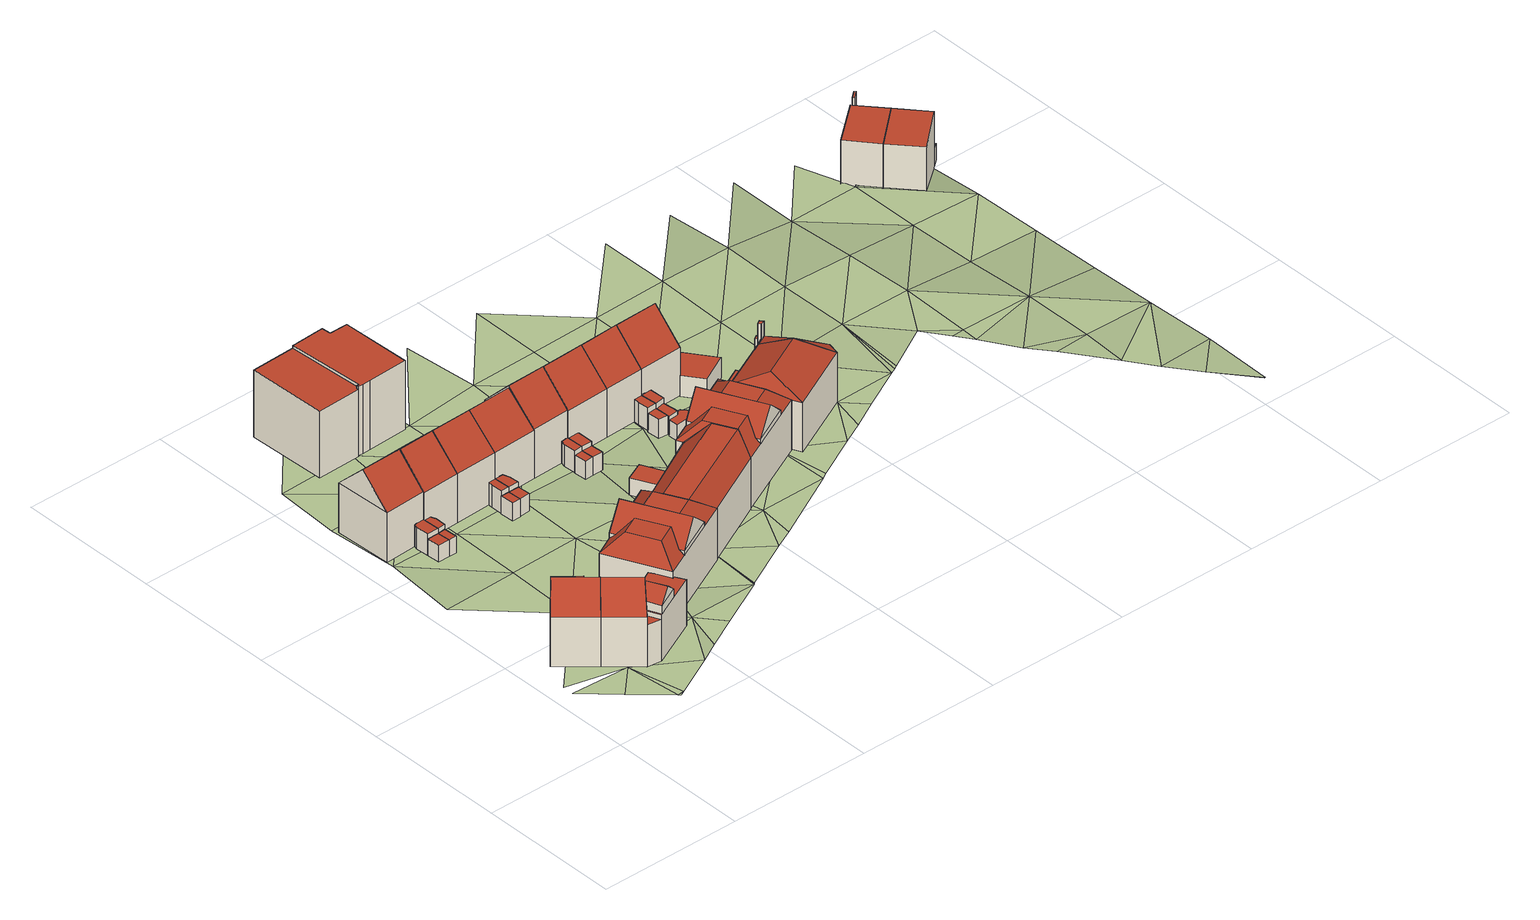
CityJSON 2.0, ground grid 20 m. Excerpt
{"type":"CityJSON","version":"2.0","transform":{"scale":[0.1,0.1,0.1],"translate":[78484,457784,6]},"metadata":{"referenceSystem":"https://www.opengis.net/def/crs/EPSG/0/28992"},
"CityObjects":{
"building1":{"type":"Building","children":["building1-1","building1-2"]},
"building1-1":{"type":"BuildingPart","attributes":{"RelativeEavesHeight":7.09,"AbsoluteEavesHeight":15.15,"RelativeRidgeHeight":10.22,"AbsoluteRidgeHeight":18.29,"roofType":"1030"},"parents":["building1"],"geometry":[{"type":"Solid","lod":"2","boundaries":[[[[0,1,2,3]],[[1,4,5,2]],[[4,6,7,5]],[[6,0,3,7]],[[4,1,8]],[[0,6,9]],[[1,0,9,8]],[[6,4,8,9]],[[3,2,5,7]]]],"semantics":{"surfaces":[{"type":"WallSurface"},{"type":"RoofSurface","Slope":48.97,"Direction":221.71},{"type":"RoofSurface","Slope":48.97,"Direction":41.44},{"type":"GroundSurface"}],"values":[[0,0,0,0,0,0,1,2,3]]}}]},
"building1-2":{"type":"BuildingPart","attributes":{"RelativeEavesHeight":6.63,"AbsoluteEavesHeight":14.85,"RelativeRidgeHeight":6.63,"AbsoluteRidgeHeight":14.85,"roofType":"1010"},"parents":["building1"],"geometry":[{"type":"Solid","lod":"2","boundaries":[[[[10,11,12,13]],[[11,14,15,12]],[[14,16,17,15]],[[16,10,13,17]],[[16,14,11,10]],[[13,12,15,17]]]],"semantics":{"surfaces":[{"type":"WallSurface"},{"type":"RoofSurface","Slope":90,"Direction":0},{"type":"GroundSurface"}],"values":[[0,0,0,0,1,2]]}}]},
"building2":{"type":"Building","children":["building2-1","building2-2","building2-3","building2-4"]},
"building2-1":{"type":"BuildingPart","attributes":{"RelativeEavesHeight":7.08,"AbsoluteEavesHeight":15.15,"RelativeRidgeHeight":10.21,"AbsoluteRidgeHeight":18.29,"roofType":"1030"},"parents":["building2"],"geometry":[{"type":"Solid","lod":"2","boundaries":[[[[18,0,3,19]],[[0,6,7,3]],[[6,20,21,7]],[[20,18,19,21]],[[6,0,9]],[[18,20,22]],[[0,18,22,9]],[[20,6,9,22]],[[19,3,7,21]]]],"semantics":{"surfaces":[{"type":"WallSurface"},{"type":"RoofSurface","Slope":49.16,"Direction":221.72},{"type":"RoofSurface","Slope":49.17,"Direction":41.46},{"type":"GroundSurface"}],"values":[[0,0,0,0,0,0,1,2,3]]}}]},
"building2-2":{"type":"BuildingPart","attributes":{"RelativeEavesHeight":1.22,"AbsoluteEavesHeight":15.87,"RelativeRidgeHeight":2.89,"AbsoluteRidgeHeight":17.55,"roofType":"1030"},"parents":["building2"],"geometry":[{"type":"Solid","lod":"2","boundaries":[[[[23,24,25,26]],[[24,27,28,25]],[[27,29,30,28]],[[29,23,26,30]],[[27,24,31]],[[23,29,32]],[[24,23,32,31]],[[29,27,31,32]],[[26,25,28,30]]]],"semantics":{"surfaces":[{"type":"WallSurface"},{"type":"RoofSurface","Slope":45.91,"Direction":244.56},{"type":"RoofSurface","Slope":46.84,"Direction":63.97},{"type":"GroundSurface"}],"values":[[0,0,0,0,0,0,1,2,3]]}}]},
"building2-3":{"type":"BuildingPart","attributes":{"RelativeEavesHeight":6.56,"AbsoluteEavesHeight":14.65,"RelativeRidgeHeight":6.56,"AbsoluteRidgeHeight":14.65,"roofType":"1000"},"parents":["building2"],"geometry":[{"type":"Solid","lod":"2","boundaries":[[[[33,34,35,21]],[[34,36,37,35]],[[36,38,39,37]],[[38,40,41,39]],[[40,42,43,41]],[[42,33,21,43]],[[42,40,38,36,34,33]],[[21,35,37,39,41,43]]]],"semantics":{"surfaces":[{"type":"WallSurface"},{"type":"RoofSurface","Slope":90,"Direction":0},{"type":"GroundSurface"}],"values":[[0,0,0,0,0,0,1,2]]}}]},
"building2-4":{"type":"BuildingPart","attributes":{"RelativeEavesHeight":5.97,"AbsoluteEavesHeight":14.05,"RelativeRidgeHeight":5.97,"AbsoluteRidgeHeight":14.05,"roofType":"1000"},"parents":["building2"],"geometry":[{"type":"Solid","lod":"2","boundaries":[[[[44,45,19,41]],[[45,46,43,19]],[[46,44,41,43]],[[46,45,44]],[[41,19,43]]]],"semantics":{"surfaces":[{"type":"WallSurface"},{"type":"RoofSurface","Slope":90,"Direction":0},{"type":"GroundSurface"}],"values":[[0,0,0,1,2]]}}]},
"building3":{"type":"Building","children":["building3-1","building3-2","building3-3"]},
"building3-1":{"type":"BuildingPart","attributes":{"RelativeEavesHeight":7.14,"AbsoluteEavesHeight":15.74,"RelativeRidgeHeight":11.1,"AbsoluteRidgeHeight":19.7,"roofType":"1030"},"parents":["building3"],"geometry":[{"type":"Solid","lod":"2","boundaries":[[[[47,48,49,50]],[[48,51,52,49]],[[51,53,54,52]],[[53,47,50,54]],[[51,48,55]],[[47,53,56]],[[48,47,56,55]],[[53,51,55,56]],[[50,49,52,54]]]],"semantics":{"surfaces":[{"type":"WallSurface"},{"type":"RoofSurface","Slope":45.54,"Direction":177.85},{"type":"RoofSurface","Slope":45.54,"Direction":358.1},{"type":"GroundSurface"}],"values":[[0,0,0,0,0,0,1,2,3]]}}]},
"building3-2":{"type":"BuildingPart","attributes":{"RelativeEavesHeight":2.43,"AbsoluteEavesHeight":11.08,"RelativeRidgeHeight":2.43,"AbsoluteRidgeHeight":11.08,"roofType":"1000"},"parents":["building3"],"geometry":[{"type":"Solid","lod":"2","boundaries":[[[[57,58,59,60]],[[58,61,62,59]],[[61,63,64,62]],[[63,57,60,64]],[[63,61,58,57]],[[60,59,62,64]]]],"semantics":{"surfaces":[{"type":"WallSurface"},{"type":"RoofSurface","Slope":90,"Direction":0},{"type":"GroundSurface"}],"values":[[0,0,0,0,1,2]]}}]},
"building3-3":{"type":"BuildingPart","attributes":{"RelativeEavesHeight":3.12,"AbsoluteEavesHeight":11.78,"RelativeRidgeHeight":3.12,"AbsoluteRidgeHeight":11.78,"roofType":"1000"},"parents":["building3"],"geometry":[{"type":"Solid","lod":"2","boundaries":[[[[65,66,67,62]],[[66,68,69,67]],[[68,70,71,69]],[[70,72,64,71]],[[72,65,62,64]],[[72,70,68,66,65]],[[62,67,69,71,64]]]],"semantics":{"surfaces":[{"type":"WallSurface"},{"type":"RoofSurface","Slope":90,"Direction":0},{"type":"GroundSurface"}],"values":[[0,0,0,0,0,1,2]]}}]},
"building4":{"type":"Building","children":["building4-1","building4-2","building4-3"]},
"building4-1":{"type":"BuildingPart","attributes":{"RelativeEavesHeight":7.08,"AbsoluteEavesHeight":15.74,"RelativeRidgeHeight":11.04,"AbsoluteRidgeHeight":19.7,"roofType":"1030"},"parents":["building4"],"geometry":[{"type":"Solid","lod":"2","boundaries":[[[[73,74,75,76]],[[74,53,77,75]],[[53,78,79,77]],[[78,73,76,79]],[[53,74,80]],[[73,78,81]],[[74,73,81,80]],[[78,53,80,81]],[[76,75,77,79]]]],"semantics":{"surfaces":[{"type":"WallSurface"},{"type":"RoofSurface","Slope":45.89,"Direction":178.16},{"type":"RoofSurface","Slope":45.89,"Direction":358.2},{"type":"GroundSurface"}],"values":[[0,0,0,0,0,0,1,2,3]]}}]},
"building4-2":{"type":"BuildingPart","attributes":{"RelativeEavesHeight":2.43,"AbsoluteEavesHeight":11.08,"RelativeRidgeHeight":2.43,"AbsoluteRidgeHeight":11.08,"roofType":"1000"},"parents":["building4"],"geometry":[{"type":"Solid","lod":"2","boundaries":[[[[82,57,60,83]],[[57,63,64,60]],[[63,84,85,64]],[[84,82,83,85]],[[84,63,57,82]],[[83,60,64,85]]]],"semantics":{"surfaces":[{"type":"WallSurface"},{"type":"RoofSurface","Slope":90,"Direction":0},{"type":"GroundSurface"}],"values":[[0,0,0,0,1,2]]}}]},
"building4-3":{"type":"BuildingPart","attributes":{"RelativeEavesHeight":3.12,"AbsoluteEavesHeight":11.78,"RelativeRidgeHeight":3.12,"AbsoluteRidgeHeight":11.78,"roofType":"1000"},"parents":["building4"],"geometry":[{"type":"Solid","lod":"2","boundaries":[[[[72,86,75,64]],[[86,87,88,75]],[[87,89,90,88]],[[89,91,85,90]],[[91,72,64,85]],[[91,89,87,86,72]],[[64,75,88,90,85]]]],"semantics":{"surfaces":[{"type":"WallSurface"},{"type":"RoofSurface","Slope":90,"Direction":0},{"type":"GroundSurface"}],"values":[[0,0,0,0,0,1,2]]}}]},
"building5":{"type":"Building","children":["building5-1","building5-2","building5-3","building5-4"]},
"building5-1":{"type":"BuildingPart","attributes":{"RelativeEavesHeight":3.29,"AbsoluteEavesHeight":11.74,"RelativeRidgeHeight":3.29,"AbsoluteRidgeHeight":11.74,"roofType":"1000"},"parents":["building5"],"geometry":[{"type":"Solid","lod":"2","boundaries":[[[[92,93,94,95]],[[93,96,97,94]],[[96,98,99,97]],[[98,100,101,99]],[[100,102,103,101]],[[102,104,105,103]],[[104,106,107,105]],[[106,92,95,107]],[[106,104,102,100,98,96,93,92]],[[95,94,97,99,101,103,105,107]]]],"semantics":{"surfaces":[{"type":"WallSurface"},{"type":"RoofSurface","Slope":90,"Direction":0},{"type":"GroundSurface"}],"values":[[0,0,0,0,0,0,0,0,1,2]]}}]},
"building5-2":{"type":"BuildingPart","attributes":{"RelativeEavesHeight":7.42,"AbsoluteEavesHeight":15.59,"RelativeRidgeHeight":9.76,"AbsoluteRidgeHeight":17.93,"roofType":"1040"},"parents":["building5"],"geometry":[{"type":"Solid","lod":"2","boundaries":[[[[108,109,110,111]],[[109,112,113,110]],[[112,114,115,113]],[[114,108,111,115]],[[109,108,116,117]],[[112,109,117,118]],[[114,112,118,119]],[[108,114,119,116]],[[118,117,116,119]],[[111,110,113,115]]]],"semantics":{"surfaces":[{"type":"WallSurface"},{"type":"RoofSurface","Slope":45.57,"Direction":153.61},{"type":"RoofSurface","Slope":43.76,"Direction":244.16},{"type":"RoofSurface","Slope":46.23,"Direction":333.46},{"type":"RoofSurface","Slope":47.9,"Direction":63.61},{"type":"RoofSurface","Slope":90,"Direction":153.33},{"type":"GroundSurface"}],"values":[[0,0,0,0,1,2,3,4,5,6]]}}]},
"building5-3":{"type":"BuildingPart","attributes":{"RelativeEavesHeight":2.5,"AbsoluteEavesHeight":10.72,"RelativeRidgeHeight":2.5,"AbsoluteRidgeHeight":10.72,"roofType":"1000"},"parents":["building5"],"geometry":[{"type":"Solid","lod":"2","boundaries":[[[[120,121,122,113]],[[121,123,124,122]],[[123,125,126,124]],[[125,127,128,126]],[[127,129,130,128]],[[129,131,132,130]],[[131,133,134,132]],[[133,135,136,134]],[[135,120,113,136]],[[135,133,131,129,127,125,123,121,120]],[[122,124,126,128,130,132,134,136,113]]]],"semantics":{"surfaces":[{"type":"WallSurface"},{"type":"RoofSurface","Slope":90,"Direction":0},{"type":"GroundSurface"}],"values":[[0,0,0,0,0,0,0,0,0,1,2]]}}]},
"building5-4":{"type":"BuildingPart","attributes":{"RelativeEavesHeight":0.696,"AbsoluteEavesHeight":16.29,"RelativeRidgeHeight":3.54,"AbsoluteRidgeHeight":19.13,"roofType":"1030"},"parents":["building5"],"geometry":[{"type":"Solid","lod":"2","boundaries":[[[[137,138,139,140]],[[138,141,142,139]],[[141,143,144,142]],[[143,137,140,144]],[[141,138,145]],[[137,143,146]],[[138,137,146,145]],[[143,141,145,146]],[[140,139,142,144]]]],"semantics":{"surfaces":[{"type":"WallSurface"},{"type":"RoofSurface","Slope":47.26,"Direction":63.84},{"type":"RoofSurface","Slope":47.07,"Direction":243.71},{"type":"GroundSurface"}],"values":[[0,0,0,0,0,0,1,2,3]]}}]},
"building6":{"type":"Building","children":["building6-1","building6-2","building6-3"]},
"building6-1":{"type":"BuildingPart","attributes":{"RelativeEavesHeight":7.04,"AbsoluteEavesHeight":15.74,"RelativeRidgeHeight":11,"AbsoluteRidgeHeight":19.7,"roofType":"1030"},"parents":["building6"],"geometry":[{"type":"Solid","lod":"2","boundaries":[[[[78,147,148,79]],[[147,149,150,148]],[[149,73,76,150]],[[73,78,79,76]],[[149,147,151]],[[78,73,81]],[[147,78,81,151]],[[73,149,151,81]],[[79,148,150,76]]]],"semantics":{"surfaces":[{"type":"WallSurface"},{"type":"RoofSurface","Slope":45.86,"Direction":358.2},{"type":"RoofSurface","Slope":45.86,"Direction":178.16},{"type":"GroundSurface"}],"values":[[0,0,0,0,0,0,1,2,3]]}}]},
"building6-2":{"type":"BuildingPart","attributes":{"RelativeEavesHeight":2.53,"AbsoluteEavesHeight":11.26,"RelativeRidgeHeight":2.53,"AbsoluteRidgeHeight":11.26,"roofType":"1000"},"parents":["building6"],"geometry":[{"type":"Solid","lod":"2","boundaries":[[[[152,153,154,155]],[[153,156,157,154]],[[156,158,159,157]],[[158,152,155,159]],[[158,156,153,152]],[[155,154,157,159]]]],"semantics":{"surfaces":[{"type":"WallSurface"},{"type":"RoofSurface","Slope":90,"Direction":0},{"type":"GroundSurface"}],"values":[[0,0,0,0,1,2]]}}]},
"building6-3":{"type":"BuildingPart","attributes":{"RelativeEavesHeight":3.19,"AbsoluteEavesHeight":11.96,"RelativeRidgeHeight":3.19,"AbsoluteRidgeHeight":11.96,"roofType":"1000"},"parents":["building6"],"geometry":[{"type":"Solid","lod":"2","boundaries":[[[[160,161,162,163]],[[161,164,165,162]],[[164,166,167,165]],[[166,168,169,167]],[[168,160,163,169]],[[168,166,164,161,160]],[[163,162,165,167,169]]]],"semantics":{"surfaces":[{"type":"WallSurface"},{"type":"RoofSurface","Slope":90,"Direction":0},{"type":"GroundSurface"}],"values":[[0,0,0,0,0,1,2]]}}]},
"building7":{"type":"Building","children":["building7-1","building7-2"]},
"building7-1":{"type":"BuildingPart","attributes":{"RelativeEavesHeight":9.92,"AbsoluteEavesHeight":18.61,"RelativeRidgeHeight":9.92,"AbsoluteRidgeHeight":18.61,"roofType":"1000"},"parents":["building7"],"geometry":[{"type":"Solid","lod":"2","boundaries":[[[[170,171,172,173]],[[171,174,175,172]],[[174,176,177,175]],[[176,178,179,177]],[[178,180,181,179]],[[180,182,183,181]],[[182,184,185,183]],[[184,186,187,185]],[[186,188,189,187]],[[188,190,191,189]],[[190,192,193,191]],[[192,170,173,193]],[[192,190,188,186,184,182,180,178,176,174,171,170]],[[173,172,175,177,179,181,183,185,187,189,191,193]]]],"semantics":{"surfaces":[{"type":"WallSurface"},{"type":"RoofSurface","Slope":90,"Direction":0},{"type":"GroundSurface"}],"values":[[0,0,0,0,0,0,0,0,0,0,0,0,1,2]]}}]},
"building7-2":{"type":"BuildingPart","attributes":{"RelativeEavesHeight":9.56,"AbsoluteEavesHeight":18.19,"RelativeRidgeHeight":9.56,"AbsoluteRidgeHeight":18.19,"roofType":"1000"},"parents":["building7"],"geometry":[{"type":"Solid","lod":"2","boundaries":[[[[194,195,196,197]],[[195,198,199,196]],[[198,200,201,199]],[[200,202,203,201]],[[202,204,205,203]],[[204,194,197,205]],[[204,202,200,198,195,194]],[[197,196,199,201,203,205]]]],"semantics":{"surfaces":[{"type":"WallSurface"},{"type":"RoofSurface","Slope":90,"Direction":0},{"type":"GroundSurface"}],"values":[[0,0,0,0,0,0,1,2]]}}]},
"building8":{"type":"Building","children":["building8-1","building8-2","building8-3"]},
"building8-1":{"type":"BuildingPart","attributes":{"RelativeEavesHeight":6.99,"AbsoluteEavesHeight":15.74,"RelativeRidgeHeight":10.95,"AbsoluteRidgeHeight":19.7,"roofType":"1030"},"parents":["building8"],"geometry":[{"type":"Solid","lod":"2","boundaries":[[[[206,149,167,207]],[[149,147,208,167]],[[147,209,210,208]],[[209,206,207,210]],[[147,149,151]],[[206,209,211]],[[149,206,211,151]],[[209,147,151,211]],[[207,167,208,210]]]],"semantics":{"surfaces":[{"type":"WallSurface"},{"type":"RoofSurface","Slope":45.8,"Direction":178.12},{"type":"RoofSurface","Slope":45.8,"Direction":358.19},{"type":"GroundSurface"}],"values":[[0,0,0,0,0,0,1,2,3]]}}]},
"building8-2":{"type":"BuildingPart","attributes":{"RelativeEavesHeight":2.51,"AbsoluteEavesHeight":11.26,"RelativeRidgeHeight":2.51,"AbsoluteRidgeHeight":11.26,"roofType":"1000"},"parents":["building8"],"geometry":[{"type":"Solid","lod":"2","boundaries":[[[[212,152,213,214]],[[152,158,169,213]],[[158,215,216,169]],[[215,212,214,216]],[[215,158,152,212]],[[214,213,169,216]]]],"semantics":{"surfaces":[{"type":"WallSurface"},{"type":"RoofSurface","Slope":90,"Direction":0},{"type":"GroundSurface"}],"values":[[0,0,0,0,1,2]]}}]},
"building8-3":{"type":"BuildingPart","attributes":{"RelativeEavesHeight":3.17,"AbsoluteEavesHeight":11.96,"RelativeRidgeHeight":3.17,"AbsoluteRidgeHeight":11.96,"roofType":"1000"},"parents":["building8"],"geometry":[{"type":"Solid","lod":"2","boundaries":[[[[168,166,167,169]],[[166,217,218,167]],[[217,219,220,218]],[[219,221,216,220]],[[221,168,169,216]],[[221,219,217,166,168]],[[169,167,218,220,216]]]],"semantics":{"surfaces":[{"type":"WallSurface"},{"type":"RoofSurface","Slope":90,"Direction":0},{"type":"GroundSurface"}],"values":[[0,0,0,0,0,1,2]]}}]},
"building9":{"type":"Building","children":["building9-1","building9-2","building9-3"]},
"building9-1":{"type":"BuildingPart","attributes":{"RelativeEavesHeight":7.13,"AbsoluteEavesHeight":15.94,"RelativeRidgeHeight":11.29,"AbsoluteRidgeHeight":20.1,"roofType":"1030"},"parents":["building9"],"geometry":[{"type":"Solid","lod":"2","boundaries":[[[[222,223,224,210]],[[223,225,226,224]],[[225,227,207,226]],[[227,222,210,207]],[[225,223,228]],[[222,227,229]],[[223,222,229,228]],[[227,225,228,229]],[[210,224,226,207]]]],"semantics":{"surfaces":[{"type":"WallSurface"},{"type":"RoofSurface","Slope":44.34,"Direction":358.19},{"type":"RoofSurface","Slope":44.34,"Direction":178.12},{"type":"GroundSurface"}],"values":[[0,0,0,0,0,0,1,2,3]]}}]},
"building9-2":{"type":"BuildingPart","attributes":{"RelativeEavesHeight":3.08,"AbsoluteEavesHeight":11.97,"RelativeRidgeHeight":3.08,"AbsoluteRidgeHeight":11.97,"roofType":"1000"},"parents":["building9"],"geometry":[{"type":"Solid","lod":"2","boundaries":[[[[230,231,232,233]],[[231,234,235,232]],[[234,236,237,235]],[[236,238,239,237]],[[238,230,233,239]],[[238,236,234,231,230]],[[233,232,235,237,239]]]],"semantics":{"surfaces":[{"type":"WallSurface"},{"type":"RoofSurface","Slope":90,"Direction":0},{"type":"GroundSurface"}],"values":[[0,0,0,0,0,1,2]]}}]},
"building9-3":{"type":"BuildingPart","attributes":{"RelativeEavesHeight":2.57,"AbsoluteEavesHeight":11.37,"RelativeRidgeHeight":2.57,"AbsoluteRidgeHeight":11.37,"roofType":"1000"},"parents":["building9"],"geometry":[{"type":"Solid","lod":"2","boundaries":[[[[240,241,242,243]],[[241,244,245,242]],[[244,246,247,245]],[[246,240,243,247]],[[246,244,241,240]],[[243,242,245,247]]]],"semantics":{"surfaces":[{"type":"WallSurface"},{"type":"RoofSurface","Slope":90,"Direction":0},{"type":"GroundSurface"}],"values":[[0,0,0,0,1,2]]}}]},
"building10":{"type":"Building","children":["building10-1","building10-2","building10-3"]},
"building10-1":{"type":"BuildingPart","attributes":{"RelativeEavesHeight":2.05,"AbsoluteEavesHeight":10.46,"RelativeRidgeHeight":2.05,"AbsoluteRidgeHeight":10.46,"roofType":"1000"},"parents":["building10"],"geometry":[{"type":"Solid","lod":"2","boundaries":[[[[248,249,250,251]],[[249,252,253,250]],[[252,254,255,253]],[[254,248,251,255]],[[254,252,249,248]],[[251,250,253,255]]]],"semantics":{"surfaces":[{"type":"WallSurface"},{"type":"RoofSurface","Slope":90,"Direction":0},{"type":"GroundSurface"}],"values":[[0,0,0,0,1,2]]}}]},
"building10-2":{"type":"BuildingPart","attributes":{"RelativeEavesHeight":2.48,"AbsoluteEavesHeight":10.9,"RelativeRidgeHeight":2.48,"AbsoluteRidgeHeight":10.9,"roofType":"1000"},"parents":["building10"],"geometry":[{"type":"Solid","lod":"2","boundaries":[[[[256,257,258,259]],[[257,260,261,258]],[[260,262,263,261]],[[262,256,259,263]],[[262,260,257,256]],[[259,258,261,263]]]],"semantics":{"surfaces":[{"type":"WallSurface"},{"type":"RoofSurface","Slope":90,"Direction":0},{"type":"GroundSurface"}],"values":[[0,0,0,0,1,2]]}}]},
"building10-3":{"type":"BuildingPart","attributes":{"RelativeEavesHeight":7.26,"AbsoluteEavesHeight":15.59,"RelativeRidgeHeight":9.6,"AbsoluteRidgeHeight":17.93,"roofType":"1040"},"parents":["building10"],"geometry":[{"type":"Solid","lod":"2","boundaries":[[[[264,108,265,266]],[[108,267,268,265]],[[267,269,270,268]],[[269,264,266,270]],[[108,264,271,116]],[[267,108,116,272]],[[269,267,272,273]],[[264,269,273,271]],[[272,116,271,273]],[[266,265,268,270]]]],"semantics":{"surfaces":[{"type":"WallSurface"},{"type":"RoofSurface","Slope":45.28,"Direction":154.05},{"type":"RoofSurface","Slope":-47.82,"Direction":243.63},{"type":"RoofSurface","Slope":48.8,"Direction":332.98},{"type":"RoofSurface","Slope":-38.4,"Direction":63.53},{"type":"RoofSurface","Slope":90,"Direction":0},{"type":"GroundSurface"}],"values":[[0,0,0,0,1,2,3,4,5,6]]}}]},
"building11":{"type":"Building","children":["building11-1","building11-2","building11-3"]},
"building11-1":{"type":"BuildingPart","attributes":{"RelativeEavesHeight":7.08,"AbsoluteEavesHeight":15.94,"RelativeRidgeHeight":11.24,"AbsoluteRidgeHeight":20.1,"roofType":"1030"},"parents":["building11"],"geometry":[{"type":"Solid","lod":"2","boundaries":[[[[274,275,276,277]],[[275,223,278,276]],[[223,279,280,278]],[[279,274,277,280]],[[223,275,228]],[[274,279,281]],[[275,274,281,228]],[[279,223,228,281]],[[277,276,278,280]]]],"semantics":{"surfaces":[{"type":"WallSurface"},{"type":"RoofSurface","Slope":44.56,"Direction":178.17},{"type":"RoofSurface","Slope":44.56,"Direction":358.2},{"type":"GroundSurface"}],"values":[[0,0,0,0,0,0,1,2,3]]}}]},
"building11-2":{"type":"BuildingPart","attributes":{"RelativeEavesHeight":3.07,"AbsoluteEavesHeight":11.97,"RelativeRidgeHeight":3.07,"AbsoluteRidgeHeight":11.97,"roofType":"1000"},"parents":["building11"],"geometry":[{"type":"Solid","lod":"2","boundaries":[[[[282,283,284,276]],[[283,285,286,284]],[[285,236,237,286]],[[236,282,276,237]],[[236,285,283,282]],[[276,284,286,237]]]],"semantics":{"surfaces":[{"type":"WallSurface"},{"type":"RoofSurface","Slope":90,"Direction":0},{"type":"GroundSurface"}],"values":[[0,0,0,0,1,2]]}}]},
"building11-3":{"type":"BuildingPart","attributes":{"RelativeEavesHeight":2.56,"AbsoluteEavesHeight":11.37,"RelativeRidgeHeight":2.56,"AbsoluteRidgeHeight":11.37,"roofType":"1000"},"parents":["building11"],"geometry":[{"type":"Solid","lod":"2","boundaries":[[[[287,288,289,290]],[[288,241,242,289]],[[241,240,243,242]],[[240,287,290,243]],[[240,241,288,287]],[[290,289,242,243]]]],"semantics":{"surfaces":[{"type":"WallSurface"},{"type":"RoofSurface","Slope":90,"Direction":0},{"type":"GroundSurface"}],"values":[[0,0,0,0,1,2]]}}]},
"building12":{"type":"Building","children":["building12-1","building12-2","building12-3","building12-4"]},
"building12-1":{"type":"BuildingPart","attributes":{"RelativeEavesHeight":3.3,"AbsoluteEavesHeight":11.82,"RelativeRidgeHeight":3.3,"AbsoluteRidgeHeight":11.82,"roofType":"1000"},"parents":["building12"],"geometry":[{"type":"Solid","lod":"2","boundaries":[[[[291,292,293,294]],[[292,295,296,293]],[[295,297,298,296]],[[297,291,294,298]],[[297,295,292,291]],[[294,293,296,298]]]],"semantics":{"surfaces":[{"type":"WallSurface"},{"type":"RoofSurface","Slope":90,"Direction":152.71},{"type":"GroundSurface"}],"values":[[0,0,0,0,1,2]]}}]},
"building12-2":{"type":"BuildingPart","attributes":{"RelativeEavesHeight":6.91,"AbsoluteEavesHeight":15.57,"RelativeRidgeHeight":6.91,"AbsoluteRidgeHeight":15.57,"roofType":"1000"},"parents":["building12"],"geometry":[{"type":"Solid","lod":"2","boundaries":[[[[299,300,301,302]],[[300,303,304,301]],[[303,305,306,304]],[[305,299,302,306]],[[305,303,300,299]],[[302,301,304,306]]]],"semantics":{"surfaces":[{"type":"WallSurface"},{"type":"RoofSurface","Slope":90,"Direction":47.97},{"type":"GroundSurface"}],"values":[[0,0,0,0,1,2]]}}]},
"building12-3":{"type":"BuildingPart","attributes":{"RelativeEavesHeight":7.22,"AbsoluteEavesHeight":15.59,"RelativeRidgeHeight":9.56,"AbsoluteRidgeHeight":17.93,"roofType":"1040"},"parents":["building12"],"geometry":[{"type":"Solid","lod":"2","boundaries":[[[[307,299,308,309]],[[299,310,311,308]],[[310,264,312,311]],[[264,307,309,312]],[[299,307,313,314]],[[310,299,314,315]],[[264,310,315,271]],[[307,264,271,313]],[[315,314,313,271]],[[309,308,311,312]]]],"semantics":{"surfaces":[{"type":"WallSurface"},{"type":"RoofSurface","Slope":48.02,"Direction":333.92},{"type":"RoofSurface","Slope":42.7,"Direction":64.36},{"type":"RoofSurface","Slope":44.66,"Direction":153.77},{"type":"RoofSurface","Slope":38.27,"Direction":243.48},{"type":"RoofSurface","Slope":90,"Direction":0},{"type":"GroundSurface"}],"values":[[0,0,0,0,1,2,3,4,5,6]]}}]},
"building12-4":{"type":"BuildingPart","attributes":{"RelativeEavesHeight":0.704,"AbsoluteEavesHeight":16.29,"RelativeRidgeHeight":3.57,"AbsoluteRidgeHeight":19.16,"roofType":"1030"},"parents":["building12"],"geometry":[{"type":"Solid","lod":"2","boundaries":[[[[316,317,318,319]],[[317,320,321,318]],[[320,322,323,321]],[[322,316,319,323]],[[320,317,324]],[[316,322,325]],[[317,316,325,324]],[[322,320,324,325]],[[319,318,321,323]]]],"semantics":{"surfaces":[{"type":"WallSurface"},{"type":"RoofSurface","Slope":46.84,"Direction":63.81},{"type":"RoofSurface","Slope":46.61,"Direction":243.76},{"type":"GroundSurface"}],"values":[[0,0,0,0,0,0,1,2,3]]}}]},
"building13":{"type":"Building","children":["building13-1","building13-2","building13-3"]},
"building13-1":{"type":"BuildingPart","attributes":{"RelativeEavesHeight":7.02,"AbsoluteEavesHeight":15.94,"RelativeRidgeHeight":11.18,"AbsoluteRidgeHeight":20.1,"roofType":"1030"},"parents":["building13"],"geometry":[{"type":"Solid","lod":"2","boundaries":[[[[279,326,327,280]],[[326,328,329,327]],[[328,274,277,329]],[[274,279,280,277]],[[328,326,330]],[[279,274,281]],[[326,279,281,330]],[[274,328,330,281]],[[280,327,329,277]]]],"semantics":{"surfaces":[{"type":"WallSurface"},{"type":"RoofSurface","Slope":44.54,"Direction":358.21},{"type":"RoofSurface","Slope":44.54,"Direction":178.17},{"type":"GroundSurface"}],"values":[[0,0,0,0,0,0,1,2,3]]}}]},
"building13-2":{"type":"BuildingPart","attributes":{"RelativeEavesHeight":3.21,"AbsoluteEavesHeight":12.16,"RelativeRidgeHeight":3.21,"AbsoluteRidgeHeight":12.16,"roofType":"1000"},"parents":["building13"],"geometry":[{"type":"Solid","lod":"2","boundaries":[[[[331,332,333,334]],[[332,335,336,333]],[[335,337,338,336]],[[337,339,340,338]],[[339,331,334,340]],[[339,337,335,332,331]],[[334,333,336,338,340]]]],"semantics":{"surfaces":[{"type":"WallSurface"},{"type":"RoofSurface","Slope":90,"Direction":0},{"type":"GroundSurface"}],"values":[[0,0,0,0,0,1,2]]}}]},
"building13-3":{"type":"BuildingPart","attributes":{"RelativeEavesHeight":2.66,"AbsoluteEavesHeight":11.46,"RelativeRidgeHeight":2.66,"AbsoluteRidgeHeight":11.46,"roofType":"1000"},"parents":["building13"],"geometry":[{"type":"Solid","lod":"2","boundaries":[[[[341,342,343,344]],[[342,345,346,343]],[[345,347,348,346]],[[347,341,344,348]],[[347,345,342,341]],[[344,343,346,348]]]],"semantics":{"surfaces":[{"type":"WallSurface"},{"type":"RoofSurface","Slope":90,"Direction":0},{"type":"GroundSurface"}],"values":[[0,0,0,0,1,2]]}}]},
"building14":{"type":"Building","children":["building14-1","building14-2","building14-3","building14-4","building14-5"]},
"building14-1":{"type":"BuildingPart","attributes":{"RelativeEavesHeight":3.21,"AbsoluteEavesHeight":12.16,"RelativeRidgeHeight":3.21,"AbsoluteRidgeHeight":12.16,"roofType":"1000"},"parents":["building14"],"geometry":[{"type":"Solid","lod":"2","boundaries":[[[[349,350,351,352]],[[350,353,354,351]],[[353,335,336,354]],[[335,349,352,336]],[[335,353,350,349]],[[352,351,354,336]]]],"semantics":{"surfaces":[{"type":"WallSurface"},{"type":"RoofSurface","Slope":90,"Direction":0},{"type":"GroundSurface"}],"values":[[0,0,0,0,1,2]]}}]},
"building14-2":{"type":"BuildingPart","attributes":{"RelativeEavesHeight":2.96,"AbsoluteEavesHeight":11.87,"RelativeRidgeHeight":2.96,"AbsoluteRidgeHeight":11.87,"roofType":"1000"},"parents":["building14"],"geometry":[{"type":"Solid","lod":"2","boundaries":[[[[355,356,357,358]],[[356,359,360,357]],[[359,361,362,360]],[[361,355,358,362]],[[361,359,356,355]],[[358,357,360,362]]]],"semantics":{"surfaces":[{"type":"WallSurface"},{"type":"RoofSurface","Slope":90,"Direction":0},{"type":"GroundSurface"}],"values":[[0,0,0,0,1,2]]}}]},
"building14-3":{"type":"BuildingPart","attributes":{"RelativeEavesHeight":6.98,"AbsoluteEavesHeight":15.94,"RelativeRidgeHeight":11.14,"AbsoluteRidgeHeight":20.1,"roofType":"1030"},"parents":["building14"],"geometry":[{"type":"Solid","lod":"2","boundaries":[[[[363,328,336,364]],[[328,326,365,336]],[[326,366,367,365]],[[366,363,364,367]],[[326,328,330]],[[363,366,368]],[[328,363,368,330]],[[366,326,330,368]],[[364,336,365,367]]]],"semantics":{"surfaces":[{"type":"WallSurface"},{"type":"RoofSurface","Slope":44.39,"Direction":178.4},{"type":"RoofSurface","Slope":44.39,"Direction":358.26},{"type":"GroundSurface"}],"values":[[0,0,0,0,0,0,1,2,3]]}}]},
"building14-4":{"type":"BuildingPart","attributes":{"RelativeEavesHeight":2.68,"AbsoluteEavesHeight":11.46,"RelativeRidgeHeight":2.68,"AbsoluteRidgeHeight":11.46,"roofType":"1000"},"parents":["building14"],"geometry":[{"type":"Solid","lod":"2","boundaries":[[[[342,369,370,343]],[[369,371,372,370]],[[371,373,374,372]],[[373,375,376,374]],[[375,377,378,376]],[[377,342,343,378]],[[377,375,373,371,369,342]],[[343,370,372,374,376,378]]]],"semantics":{"surfaces":[{"type":"WallSurface"},{"type":"RoofSurface","Slope":90,"Direction":0},{"type":"GroundSurface"}],"values":[[0,0,0,0,0,0,1,2]]}}]},
"building14-5":{"type":"BuildingPart","attributes":{"RelativeEavesHeight":2.28,"AbsoluteEavesHeight":10.96,"RelativeRidgeHeight":2.28,"AbsoluteRidgeHeight":10.96,"roofType":"1000"},"parents":["building14"],"geometry":[{"type":"Solid","lod":"2","boundaries":[[[[379,380,381,382]],[[380,383,384,381]],[[383,385,386,384]],[[385,387,388,386]],[[387,389,390,388]],[[389,379,382,390]],[[389,387,385,383,380,379]],[[382,381,384,386,388,390]]]],"semantics":{"surfaces":[{"type":"WallSurface"},{"type":"RoofSurface","Slope":90,"Direction":0},{"type":"GroundSurface"}],"values":[[0,0,0,0,0,0,1,2]]}}]},
"building15":{"type":"Building","children":["building15-1","building15-2","building15-3","building15-4","building15-5","building15-6"]},
"building15-1":{"type":"BuildingPart","attributes":{"RelativeEavesHeight":3.3,"AbsoluteEavesHeight":12.07,"RelativeRidgeHeight":3.3,"AbsoluteRidgeHeight":12.07,"roofType":"1000"},"parents":["building15"],"geometry":[{"type":"Solid","lod":"2","boundaries":[[[[391,392,393,394]],[[392,395,396,393]],[[395,397,398,396]],[[397,399,400,398]],[[399,391,394,400]],[[399,397,395,392,391]],[[394,393,396,398,400]]]],"semantics":{"surfaces":[{"type":"WallSurface"},{"type":"RoofSurface","Slope":90,"Direction":0},{"type":"GroundSurface"}],"values":[[0,0,0,0,0,1,2]]}}]},
"building15-2":{"type":"BuildingPart","attributes":{"RelativeEavesHeight":6.96,"AbsoluteEavesHeight":15.57,"RelativeRidgeHeight":9.25,"AbsoluteRidgeHeight":17.86,"roofType":"1120"},"parents":["building15"],"geometry":[{"type":"Solid","lod":"2","boundaries":[[[[401,402,403,404]],[[402,405,406,403]],[[405,407,408,406]],[[407,401,404,408]],[[402,401,409]],[[405,402,409]],[[407,405,409]],[[401,407,409]],[[404,403,406,408]]]],"semantics":{"surfaces":[{"type":"WallSurface"},{"type":"RoofSurface","Slope":-28.86,"Direction":232.29},{"type":"RoofSurface","Slope":63.26,"Direction":334.11},{"type":"RoofSurface","Slope":50.3,"Direction":53.45},{"type":"RoofSurface","Slope":63.58,"Direction":103.37},{"type":"GroundSurface"}],"values":[[0,0,0,0,1,2,3,4,5]]}}]},
"building15-3":{"type":"BuildingPart","attributes":{"RelativeEavesHeight":7.08,"AbsoluteEavesHeight":15.57,"RelativeRidgeHeight":9.36,"AbsoluteRidgeHeight":17.86,"roofType":"1040"},"parents":["building15"],"geometry":[{"type":"Solid","lod":"2","boundaries":[[[[401,410,411,412]],[[410,305,413,411]],[[305,402,414,413]],[[402,401,412,414]],[[305,410,415]],[[401,402,409]],[[410,401,409,415]],[[402,305,415,409]],[[412,411,413,414]]]],"semantics":{"surfaces":[{"type":"WallSurface"},{"type":"RoofSurface","Slope":29.37,"Direction":244.66},{"type":"RoofSurface","Slope":28.86,"Direction":52.3},{"type":"RoofSurface","Slope":63.3,"Direction":153.96},{"type":"RoofSurface","Slope":63.3,"Direction":334.06},{"type":"GroundSurface"}],"values":[[0,0,0,0,1,2,3,4,5]]}}]},
"building15-4":{"type":"BuildingPart","attributes":{"RelativeEavesHeight":6.76,"AbsoluteEavesHeight":15.57,"RelativeRidgeHeight":6.76,"AbsoluteRidgeHeight":15.57,"roofType":"1000"},"parents":["building15"],"geometry":[{"type":"Solid","lod":"2","boundaries":[[[[416,417,418,419]],[[417,420,421,418]],[[420,422,423,421]],[[422,416,419,423]],[[422,420,417,416]],[[419,418,421,423]]]],"semantics":{"surfaces":[{"type":"WallSurface"},{"type":"RoofSurface","Slope":90,"Direction":0},{"type":"GroundSurface"}],"values":[[0,0,0,0,1,2]]}}]},
"building15-5":{"type":"BuildingPart","attributes":{"RelativeEavesHeight":6.77,"AbsoluteEavesHeight":15.57,"RelativeRidgeHeight":6.77,"AbsoluteRidgeHeight":15.57,"roofType":"1000"},"parents":["building15"],"geometry":[{"type":"Solid","lod":"2","boundaries":[[[[424,425,426,400]],[[425,427,428,426]],[[427,424,400,428]],[[427,425,424]],[[400,426,428]]]],"semantics":{"surfaces":[{"type":"WallSurface"},{"type":"RoofSurface","Slope":90,"Direction":0},{"type":"GroundSurface"}],"values":[[0,0,0,1,2]]}}]},
"building15-6":{"type":"BuildingPart","attributes":{"RelativeEavesHeight":8.97,"AbsoluteEavesHeight":17.77,"RelativeRidgeHeight":8.97,"AbsoluteRidgeHeight":17.77,"roofType":"1000"},"parents":["building15"],"geometry":[{"type":"Solid","lod":"2","boundaries":[[[[429,430,423,426]],[[430,431,421,423]],[[431,432,433,421]],[[432,434,428,433]],[[434,429,426,428]],[[434,432,431,430,429]],[[426,423,421,433,428]]]],"semantics":{"surfaces":[{"type":"WallSurface"},{"type":"RoofSurface","Slope":90,"Direction":0},{"type":"GroundSurface"}],"values":[[0,0,0,0,0,1,2]]}}]},
"building16":{"type":"Building","children":["building16-1","building16-2","building16-3"]},
"building16-1":{"type":"BuildingPart","attributes":{"RelativeEavesHeight":7.43,"AbsoluteEavesHeight":14.3,"RelativeRidgeHeight":7.43,"AbsoluteRidgeHeight":14.3,"roofType":"1000"},"parents":["building16"],"geometry":[{"type":"Solid","lod":"2","boundaries":[[[[435,436,437,438]],[[436,439,440,437]],[[439,441,442,440]],[[441,435,438,442]],[[441,439,436,435]],[[438,437,440,442]]]],"semantics":{"surfaces":[{"type":"WallSurface"},{"type":"RoofSurface","Slope":90,"Direction":0},{"type":"GroundSurface"}],"values":[[0,0,0,0,1,2]]}}]},
"building16-2":{"type":"BuildingPart","attributes":{"RelativeEavesHeight":7.54,"AbsoluteEavesHeight":14.3,"RelativeRidgeHeight":7.54,"AbsoluteRidgeHeight":14.3,"roofType":"1000"},"parents":["building16"],"geometry":[{"type":"Solid","lod":"2","boundaries":[[[[443,444,445,446]],[[444,447,448,445]],[[447,449,450,448]],[[449,443,446,450]],[[449,447,444,443]],[[446,445,448,450]]]],"semantics":{"surfaces":[{"type":"WallSurface"},{"type":"RoofSurface","Slope":90,"Direction":0},{"type":"GroundSurface"}],"values":[[0,0,0,0,1,2]]}}]},
"building16-3":{"type":"BuildingPart","attributes":{"RelativeEavesHeight":2.16,"AbsoluteEavesHeight":8.7,"RelativeRidgeHeight":2.16,"AbsoluteRidgeHeight":8.7,"roofType":"1000"},"parents":["building16"],"geometry":[{"type":"Solid","lod":"2","boundaries":[[[[451,452,453,454]],[[452,455,456,453]],[[455,457,458,456]],[[457,451,454,458]],[[457,455,452,451]],[[454,453,456,458]]]],"semantics":{"surfaces":[{"type":"WallSurface"},{"type":"RoofSurface","Slope":90,"Direction":0},{"type":"GroundSurface"}],"values":[[0,0,0,0,1,2]]}}]},
"building17":{"type":"Building","children":["building17-1","building17-2"]},
"building17-1":{"type":"BuildingPart","attributes":{"RelativeEavesHeight":7.75,"AbsoluteEavesHeight":14.3,"RelativeRidgeHeight":7.75,"AbsoluteRidgeHeight":14.3,"roofType":"1000"},"parents":["building17"],"geometry":[{"type":"Solid","lod":"2","boundaries":[[[[459,443,460,461]],[[443,449,458,460]],[[449,462,463,458]],[[462,459,461,463]],[[462,449,443,459]],[[461,460,458,463]]]],"semantics":{"surfaces":[{"type":"WallSurface"},{"type":"RoofSurface","Slope":90,"Direction":0},{"type":"GroundSurface"}],"values":[[0,0,0,0,1,2]]}}]},
"building17-2":{"type":"BuildingPart","attributes":{"RelativeEavesHeight":2.35,"AbsoluteEavesHeight":8.7,"RelativeRidgeHeight":2.35,"AbsoluteRidgeHeight":8.7,"roofType":"1000"},"parents":["building17"],"geometry":[{"type":"Solid","lod":"2","boundaries":[[[[457,455,464,465]],[[455,466,467,464]],[[466,468,469,467]],[[468,457,465,469]],[[468,466,455,457]],[[465,464,467,469]]]],"semantics":{"surfaces":[{"type":"WallSurface"},{"type":"RoofSurface","Slope":90,"Direction":0},{"type":"GroundSurface"}],"values":[[0,0,0,0,1,2]]}}]},
"terrain1":{"type":"TINRelief","geometry":[{"type":"CompositeSurface","lod":"2","boundaries":[[[470,471,472]],[[473,472,471]],[[473,474,475]],[[475,476,473]],[[473,476,472]],[[477,472,478]],[[479,472,476]],[[480,481,482]],[[481,478,482]],[[478,472,483]],[[472,479,483]],[[484,480,485]],[[480,482,486]],[[487,484,485]],[[479,488,483]],[[480,486,485]],[[482,478,489]],[[478,483,490]],[[491,483,488]],[[486,482,489]],[[478,490,489]],[[487,485,492]],[[487,492,493]],[[485,486,494]],[[495,483,491]],[[483,495,490]],[[486,489,494]],[[492,485,496]],[[489,490,497]],[[485,494,496]],[[495,497,490]],[[494,489,498]],[[495,499,497]],[[499,500,497]],[[492,496,501]],[[489,497,498]],[[492,501,502]],[[503,497,500]],[[496,494,504]],[[494,498,505]],[[501,496,504]],[[494,505,504]],[[498,497,506]],[[497,503,506]],[[505,498,507]],[[503,508,506]],[[501,504,509]],[[498,506,507]],[[501,509,510]],[[504,505,511]],[[505,507,511]],[[512,506,508]],[[509,504,513]],[[507,506,514]],[[504,511,513]],[[514,506,512]],[[511,507,515]],[[509,513,516]],[[507,514,515]],[[509,516,517]],[[512,518,514]],[[513,511,519]],[[520,514,518]],[[511,515,519]],[[516,513,521]],[[517,516,521]],[[513,519,521]],[[515,514,522]],[[522,514,520]],[[520,523,522]],[[519,515,524]],[[515,522,525]],[[526,522,523]],[[515,525,524]],[[521,519,527]],[[522,526,528]],[[519,524,527]],[[525,522,528]],[[521,527,529]],[[528,530,525]],[[524,525,531]],[[528,532,530]],[[525,530,531]],[[532,533,530]],[[527,524,534]],[[535,530,533]],[[524,531,534]],[[527,534,536]],[[530,535,537]],[[538,539,535]],[[531,530,540]],[[541,539,538]],[[535,539,537]],[[530,537,540]],[[534,531,542]],[[543,539,541]],[[541,544,543]],[[545,546,544]],[[531,540,542]],[[537,539,543]],[[547,546,545]],[[544,546,543]],[[534,542,548]],[[540,537,549]],[[537,543,550]],[[547,551,552]],[[552,546,547]],[[553,554,551]],[[555,556,553]],[[542,540,549]],[[537,550,549]],[[556,554,553]],[[543,546,552]],[[551,554,552]],[[542,549,557]],[[550,543,558]],[[542,557,559]],[[543,552,560]],[[543,560,558]],[[549,550,561]],[[557,549,561]],[[550,558,561]],[[557,561,562]],[[557,562,563]]]}]}
},
"vertices":[
[68,110,92],[25,149,92],[25,149,21],[68,110,21],[73,202,92],[73,202,21],[116,164,92],[116,164,21],[49,175,123],[92,137,123],
[73,202,89],[81,211,89],[81,211,22],[73,202,22],[110,186,89],[110,186,22],[102,176,89],[102,176,22],
[108,74,92],[108,74,21],[151,133,92],[151,133,21],[130,103,123],
[130,72,99],[121,92,99],[121,92,87],[130,72,87],[145,124,99],[145,124,87],[162,88,99],[162,88,87],[133,107,115],[146,80,115],
[151,133,87],[172,144,87],[172,144,21],[189,117,87],[189,117,21],[196,104,87],[196,104,21],[128,71,87],[128,71,21],[120,89,87],[120,89,21],
[128,71,81],[108,74,81],[120,89,81],
[73,424,97],[15,421,97],[15,421,26],[73,424,26],[12,502,97],[12,502,26],[70,504,97],[70,504,26],[13,462,137],[72,464,137],
[75,381,51],[59,381,51],[59,381,27],[75,381,27],[58,399,51],[58,399,27],[74,399,51],[74,399,27],
[58,399,58],[57,417,58],[57,417,27],[59,423,58],[59,423,27],[73,424,58],[73,424,27],[74,399,58],
[126,424,97],[73,422,97],[73,422,27],[126,424,27],[70,504,27],[122,506,97],[122,506,27],[72,463,137],[124,465,137],
[86,381,51],[86,381,27],[85,400,51],[85,400,27],
[73,422,58],[82,423,58],[82,423,27],[85,415,58],[85,415,27],[85,400,58],
[178,217,57],[175,221,57],[175,221,25],[178,217,25],[179,223,57],[179,223,25],[175,228,57],[175,228,25],[222,252,57],[222,252,25],[225,245,57],[225,245,25],[230,248,57],[230,248,25],[233,244,57],[233,244,25],
[307,175,96],[186,116,96],[186,116,22],[307,175,22],[146,200,96],[146,200,22],[265,260,96],[265,260,22],[273,186,119],[196,147,119],[176,188,119],[252,226,119],
[146,200,47],[159,172,47],[159,172,22],[142,163,47],[142,163,22],[135,177,47],[135,177,22],[131,175,47],[131,175,22],[121,194,47],[121,194,22],[125,196,47],[125,196,22],[124,201,47],[124,201,22],[140,210,47],[140,210,22],
[230,242,103],[272,158,103],[272,158,96],[230,242,96],[217,131,103],[217,131,96],[175,215,103],[175,215,96],[244,145,131],[203,229,131],
[181,507,97],[181,507,27],[186,426,97],[186,426,27],[183,467,137],
[188,384,53],[176,384,53],[176,384,27],[188,384,27],[175,403,53],[175,403,27],[187,403,53],[187,403,27],
[175,403,60],[175,418,60],[175,418,28],[175,403,28],[176,426,60],[176,426,28],[186,426,60],[186,426,28],[187,403,60],[187,403,28],
[131,709,126],[132,709,126],[132,709,27],[131,709,27],[172,711,126],[172,711,27],[173,698,126],[173,698,27],[199,698,126],[199,698,27],[202,600,126],[202,600,27],[146,598,126],[146,598,27],[135,598,126],[135,598,27],[128,598,126],[128,598,27],[128,601,126],[128,601,27],[131,601,126],[131,601,27],[125,709,126],[125,709,27],
[131,601,122],[128,601,122],[128,601,26],[131,601,26],[128,598,122],[128,598,26],[66,596,122],[66,596,26],[63,707,122],[63,707,26],[125,709,122],[125,709,26],
[249,428,97],[249,428,28],[181,507,28],[244,509,97],[244,509,28],[246,469,137],
[203,385,53],[188,384,28],[203,385,28],[202,403,53],[202,403,28],
[198,426,60],[198,426,28],[201,417,60],[201,417,28],[202,403,60],
[244,509,99],[297,511,99],[297,511,28],[302,430,99],[302,430,28],[249,428,99],[300,470,141],[246,469,141],
[290,421,60],[292,429,60],[292,429,29],[290,421,29],[302,430,60],[302,430,29],[303,406,60],[303,406,29],[291,405,60],[291,405,29],
[303,406,54],[304,388,54],[304,388,28],[303,406,28],[292,387,54],[292,387,28],[291,405,54],[291,405,28],
[327,278,45],[304,266,45],[304,266,24],[327,278,24],[295,284,45],[295,284,24],[318,296,45],[318,296,24],
[363,297,49],[338,284,49],[338,284,24],[363,297,24],[313,335,49],[313,335,24],[339,347,49],[339,347,24],
[401,222,96],[307,175,23],[401,222,23],[271,248,96],[271,248,23],[363,297,96],[363,297,23],[407,251,119],[259,214,119],[392,280,119],
[364,431,99],[302,429,99],[302,429,29],[364,431,29],[297,511,29],[359,513,99],[359,513,29],[361,472,141],
[302,429,60],[318,430,60],[318,430,29],[318,406,60],[318,406,29],
[318,406,54],[319,388,54],[319,388,28],[318,406,28],
[417,335,58],[412,345,58],[412,345,25],[417,335,25],[433,357,58],[433,357,25],[439,345,58],[439,345,25],
[472,361,96],[476,363,96],[476,363,27],[472,361,27],[484,348,96],[484,348,27],[479,346,96],[479,346,27],
[359,306,96],[472,361,24],[359,306,24],[512,276,96],[512,276,24],[401,222,24],[387,291,119],[463,328,119],[483,288,119],
[441,346,103],[483,262,103],[483,262,96],[441,346,96],[428,235,103],[428,235,96],[387,319,103],[387,319,96],[455,248,132],[414,333,132],
[414,515,99],[414,515,29],[419,433,99],[419,433,29],[417,474,141],
[407,425,62],[408,433,62],[408,433,30],[407,425,30],[419,433,62],[419,433,30],[421,410,62],[421,410,30],[408,409,62],[408,409,30],
[421,410,55],[422,390,55],[422,390,28],[421,410,28],[409,391,55],[409,391,28],[408,409,55],[408,409,28],
[434,434,62],[435,412,62],[435,412,30],[434,434,30],[421,409,62],[421,409,30],
[540,430,59],[500,409,59],[500,409,29],[540,430,29],[481,435,59],[481,435,29],[477,517,59],[477,517,29],
[481,435,99],[481,435,30],[414,515,30],[477,517,99],[477,517,30],[479,476,141],
[421,409,55],[421,409,28],[434,412,55],[434,412,28],[436,394,55],[436,394,28],[436,389,55],[436,389,28],[422,388,55],[422,388,28],
[436,389,50],[436,394,50],[436,394,27],[436,389,27],[445,394,50],[445,394,27],[460,377,50],[460,377,27],[422,374,50],[422,374,27],[422,388,50],[422,388,27],
[521,366,61],[515,373,61],[515,373,28],[521,366,28],[510,386,61],[510,386,28],[534,398,61],[534,398,28],[545,377,61],[545,377,28],
[613,310,96],[556,383,96],[556,383,26],[613,310,26],[571,390,96],[571,390,26],[617,327,96],[617,327,26],[573,341,119],
[518,263,96],[518,263,25],[613,310,25],[479,346,25],[556,383,25],[510,310,119],
[560,394,96],[565,397,96],[565,397,28],[560,394,28],[567,394,96],[567,394,28],[562,391,96],[562,391,28],
[545,377,96],[564,388,96],[564,388,28],[565,387,96],[565,387,28],
[564,388,118],[562,391,118],[567,394,118],[571,390,118],[571,390,28],[565,387,118],
[969,683,83],[978,691,83],[978,691,9],[969,683,9],[980,689,83],[980,689,9],[971,680,83],[971,680,9],
[936,592,83],[904,630,83],[904,630,8],[936,592,8],[958,674,83],[958,674,8],[989,638,83],[989,638,8],
[958,674,27],[969,683,27],[969,683,5],[958,674,5],[1000,647,27],[1000,647,5],[989,638,27],[989,638,5],
[969,554,83],[936,592,5],[969,554,5],[1022,600,83],[1022,600,5],
[1000,647,3],[989,638,3],[1033,609,27],[1033,609,3],[1022,600,27],[1022,600,3],
[10,93,20],[54,52,20],[91,88,21],[99,10,20],[102,8,20],[107,10,20],[109,11,20],[10,109,20],[109,209,23],[167,40,21],[14,410,27],[8,309,23],[110,309,26],[210,111,22],[8,510,26],[111,510,27],[111,408,27],[13,602,26],[194,54,22],[209,311,26],[225,163,25],[238,76,22],[122,604,27],[111,708,27],[210,410,28],[307,111,22],[211,509,28],[312,197,23],[311,310,24],[308,112,22],[309,113,22],[210,601,28],[207,709,30],[377,147,23],[311,508,29],[317,407,29],[409,210,24],[381,344,25],[404,160,23],[317,610,29],[305,712,32],[405,415,30],[502,210,24],[411,515,30],[500,288,25],[510,410,29],[411,610,30],[410,709,32],[511,215,24],[509,512,30],[571,245,25],[509,611,31],[611,308,26],[601,260,25],[611,510,30],[612,410,28],[639,280,26],[611,611,34],[697,309,26],[610,709,34],[711,411,33],[710,510,33],[705,313,26],[709,315,27],[711,609,34],[768,345,32],[710,709,26],[811,410,33],[793,311,31],[809,311,32],[810,509,30],[809,288,31],[809,609,24],[910,309,32],[842,243,27],[865,210,29],[910,209,32],[910,148,28],[809,710,24],[909,510,24],[910,411,25],[937,110,27],[1010,211,28],[968,67,28],[1011,109,31],[1009,11,30],[1010,11,30],[909,610,24],[1010,410,22],[883,687,25],[1011,309,23],[1007,507,23],[1019,619,2],[1013,716,2]
]}
